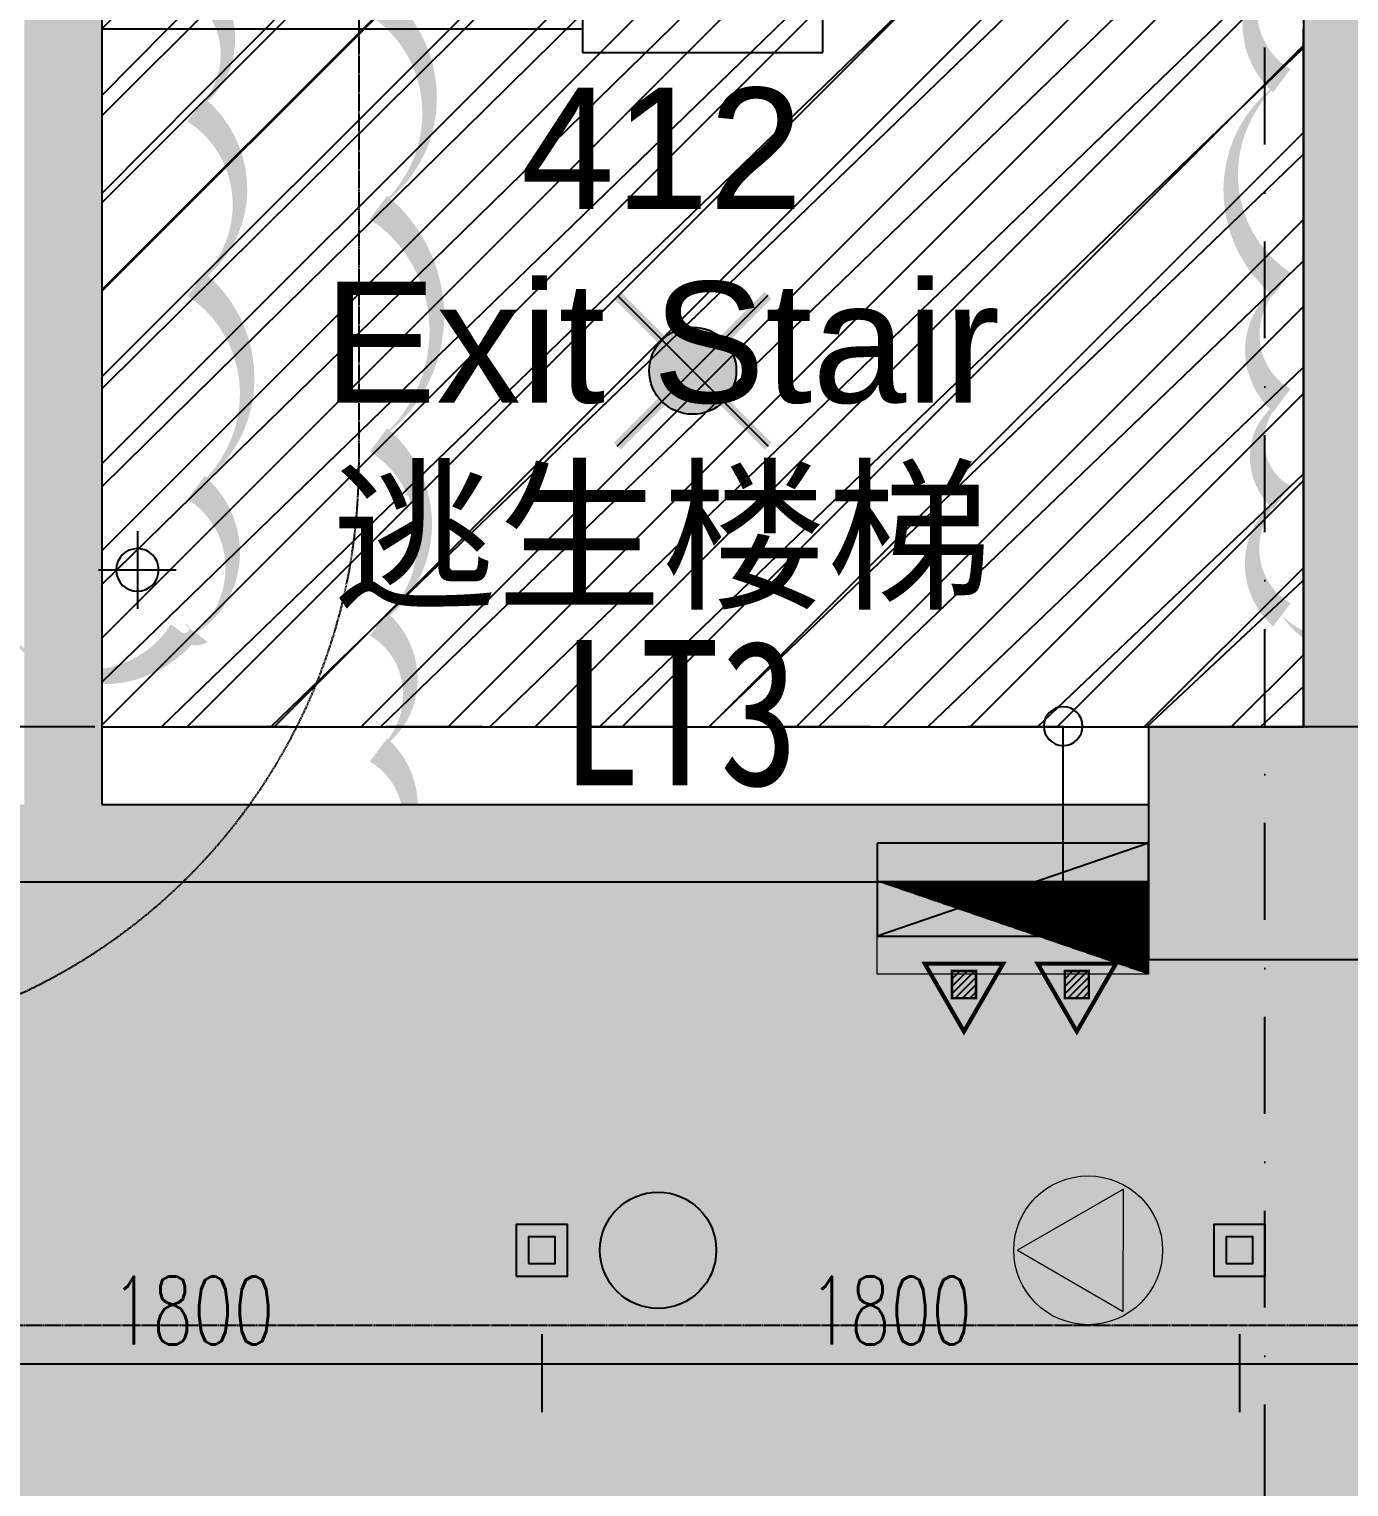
# Model space of a CAD drawing. Extents: x -354516 to 794396, y -401250 to -150594.
# Drawn here: x -24188 to -20783, y -338410 to -334650 of the extents above; entities that cross this region are included whole.
import ezdxf
from ezdxf.enums import TextEntityAlignment as Align

# ---------------------------------------------------------------- set-up
doc = ezdxf.new("R2010")
doc.units = 0
doc.header["$LTSCALE"] = 1000
doc.header["$MEASUREMENT"] = 0
for name, pattern in [('DASH', [0.35, 0.25, -0.1]), ('DASHDOT2', [0.5, 0.25, -0.125, 0, -0.125]), ('DOTE', [2.4200000000000004, 2, -0.2, 0.02, -0.2])]:
    doc.linetypes.add(name, pattern=pattern)
for name, color, linetype in [('0-吊顶', 6, 'Continuous'), ('0-吊顶材质', 251, 'Continuous'), ('0-房间名称', 2, 'Continuous'), ('0-火灾自动报警', 1, 'Continuous'), ('0-灯具', 20, 'Continuous'), ('0-灯具1', 40, 'Continuous'), ('0-设备风口（修改）', 71, 'Continuous'), ('A-轴线1', 1, 'DOTE'), ('COLUMN', 2, 'Continuous'), ('PIPE', 3, 'Continuous'), ('PUB_DIM', 3, 'Continuous'), ('PUB_HATCH', 8, 'Continuous'), ('S-PLT', 30, 'Continuous'), ('S-XP', 1, 'Continuous'), ('S-XP-LG', 32, 'Continuous'), ('S-消火栓', 20, 'Continuous'), ('SN', 3, 'Continuous'), ('WALL', 2, 'Continuous'), ('墙体', 7, 'Continuous'), ('楼梯', 145, 'Continuous'), ('设备', 241, 'Continuous')]:
    doc.layers.add(name, color=color, linetype=linetype)
doc.layers.add('0-地面材质_material hatch', color=251, linetype='Continuous', transparency=0.3)
doc.layers.add('DIM_MODI-天花修改', color=3, linetype='Continuous', plot=False)
doc.layers.add('S-XIAO', color=30, linetype='Continuous', lineweight=5)
doc.styles.add('510p-04$0$Arial_2', font='arial.ttf', dxfattribs={"height": 6.392964071856287})
doc.styles.add('DIM_FONT', font='SIMPLEX', dxfattribs={"width": 0.7, "bigfont": 'GBCBIG'})
doc.styles.add('DIMHT', font='simhei_0.ttf', dxfattribs={"width": 0.8})
doc.dimstyles.new('_TCH_ARCH&&50', dxfattribs={"dimscale": 0.5, "dimtxt": 350, "dimasz": 100, "dimexe": 250, "dimexo": 300, "dimgap": 100, "dimtad": 1, "dimdec": 0, "dimzin": 0, "dimdsep": 46, "dimtxsty": 'DIM_FONT', "dimblk": 'ARCHTICK', "dimcen": 0.09, "dimclrd": 3, "dimclre": 3, "dimclrt": 7, "dimazin": 2, "dimtfac": 1, "dimtdec": 0, "dimtix": 1, "dimtmove": 2, "dimatfit": 3, "dimfxl": 0, "dimtolj": 1, "dimtzin": 0, "dimarcsym": 0})
pattern_1 = [(45, (-498310856.1664237, -3090192758.000448), (-212.1320343559642, 212.1320343559643), []), (45, (-498310644.0343897, -3090192758.000448), (-212.1320343559642, 212.1320343559643), [375, -75, 0, -75])]

# ---------------------------------------------------------------- blocks, each defined once
blk = doc.blocks.new('PFV1')
at = {"color": 0, "linetype": 'ByBlock', "lineweight": -2}
for p, q in [((-8.876596426136985, 246.3417198565585), (-255.8765964261368, -179.4582801434426)), ((236.3234035738633, -180.4582801434426), (-8.876596426136985, 246.3417198565585)), ((-255.8765964261368, -179.4582801434426), (236.3234035738633, -180.4582801434426))]:
    blk.add_line(p, q, dxfattribs=at)
blk.add_circle((-9.476596436230466, -37.85828015566221), 300, dxfattribs=at)
blk = doc.blocks.new('510I-01-LBBRestroom-plan-01$0$wtqyy')
at = {"layer": '0-灯具'}
for points in [[(-106.5, -26.5), (26.5, -26.5), (26.5, 106.5), (-106.5, 106.5)], [(-74.5, 5.5), (-5.5, 5.5), (-5.5, 74.5), (-74.5, 74.5)]]:
    blk.add_lwpolyline(points, close=True, dxfattribs=at)
blk = doc.blocks.new('$TwtSys$00000125')
blk.add_circle((0, 0, 1e-08), 0.6666666666666666)
blk = doc.blocks.new('PIPE-110')
for p, q in [((87087.5, -205623.5), (87087.5, -205423.5)), ((86987.5, -205523.5), (87187.5, -205523.5))]:
    blk.add_line(p, q)
blk.add_circle((87087.5, -205523.5), 55)
blk = doc.blocks.new('PIPE2')
at = {"layer": 'PIPE', "xscale": -1, "rotation": 180}
blk.add_blockref('PIPE-110', (-68921.11649328368, -409236.9592920793), dxfattribs=at)
blk = doc.blocks.new('510p-04$0$material tag')
blk = doc.blocks.new('_FZH')
at = {"color": 255}
blk.add_lwpolyline([(-0.5, -0.5), (0.5, -0.5), (0.5, 0.5), (-0.5, 0.5)], close=True, dxfattribs=at)
at = {"layer": 'PUB_HATCH', "color": 250}
blk.add_solid([(-0.5, -0.5), (0.5, -0.5), (-0.5, 0.5), (0.5, 0.5)], dxfattribs=at)
blk = doc.blocks.new('GRID')
at = {"layer": '墙体', "color": 250, "linetype": 'DASHDOT2', "lineweight": -3}
for p, q in [((20936.38350671661, 36586.54070517188), (20936.38350671661, 72586.54070517188)), ((107436.3835067166, 48586.54070517188), (-19063.61649328339, 48586.54070517188))]:
    blk.add_line(p, q, dxfattribs=at)
blk = doc.blocks.new('XHS-4')
at = {"layer": 'S-XIAO', "linetype": 'Continuous'}
h = blk.add_hatch(dxfattribs=at)
h.set_pattern_fill('ANSI31', color=256, scale=10, angle=152.1446655778091, style=0)
h.set_pattern_definition([(44.99981499344203, (55471.25327334087, 434076.4532227333), (-0.8838806224391829, 0.8838863305179705), [])])
h.paths.add_polyline_path([(-345224.1005656038, 932668.2646050209), (-344524.1005656071, 932668.2623447309), (-344524.0997906518, 932908.2623447292)])
blk.add_lwpolyline([(-345224.1005656038, 932668.2646050209), (-344524.1005656071, 932668.2623447309), (-344524.0997906518, 932908.2623447292), (-345224.0997906493, 932908.2646050182)], close=True, dxfattribs=at)
at = {"layer": 'S-XP'}
blk.add_line((-344744.0994030047, 932788.2666086234), (-344744.0972995446, 932268.2672477514), dxfattribs=at)
at = {"layer": 'S-XP-LG'}
blk.add_circle((-344744.0972995446, 932268.2672477514), 50, dxfattribs=at)
blk = doc.blocks.new('_ArchTick')
at = {"color": 0, "linetype": 'ByBlock', "const_width": 0.4}
blk.add_lwpolyline([(-0.5, -0.5), (0.5, 0.5)], dxfattribs=at)
blk = doc.blocks.new('*D246')
at = {"layer": 'Defpoints', "color": 0}
for p in [(-24665.00971532988, -337866.5000018186), (-22865.00971532988, -337866.5000018186), (-22865.00971532988, -338092.7925236057)]:
    blk.add_point(p, dxfattribs=at)
at = {"layer": 'PUB_DIM', "color": 3, "lineweight": -2}
for p, q in [((-24665.00971532988, -338016.5000018186), (-24665.00971532988, -338217.7925236057)), ((-22865.00971532988, -338016.5000018186), (-22865.00971532988, -338217.7925236057)), ((-24665.00971532988, -338092.7925236057), (-22865.00971532988, -338092.7925236057))]:
    blk.add_line(p, q, dxfattribs=at)
at = {"layer": 'PUB_DIM', "color": 3, "lineweight": -2, "xscale": 50, "yscale": 50, "zscale": 50, "rotation": 180}
blk.add_blockref('_ArchTick', (-24665.00971532988, -338092.7925236057), dxfattribs=at)
at = {"layer": 'PUB_DIM', "color": 3, "lineweight": -2, "xscale": 50, "yscale": 50, "zscale": 50}
blk.add_blockref('_ArchTick', (-22865.00971532988, -338092.7925236057), dxfattribs=at)
at = {"layer": 'PUB_DIM', "color": 7, "insert": (-23765.00971532988, -337955.2925236057), "char_height": 175, "attachment_point": 5, "style": 'DIM_FONT'}
blk.add_mtext('\\A1;1800', dxfattribs=at)
blk = doc.blocks.new('*D247')
at = {"layer": 'Defpoints', "color": 0}
for p in [(-22865.00971532988, -337866.5000018186), (-21065.00971532988, -337866.5000018186), (-21065.00971532988, -338092.7925236057)]:
    blk.add_point(p, dxfattribs=at)
at = {"layer": 'PUB_DIM', "color": 3, "lineweight": -2}
for p, q in [((-22865.00971532988, -338016.5000018186), (-22865.00971532988, -338217.7925236057)), ((-21065.00971532988, -338016.5000018186), (-21065.00971532988, -338217.7925236057)), ((-22865.00971532988, -338092.7925236057), (-21065.00971532988, -338092.7925236057))]:
    blk.add_line(p, q, dxfattribs=at)
at = {"layer": 'PUB_DIM', "color": 3, "lineweight": -2, "xscale": 50, "yscale": 50, "zscale": 50, "rotation": 180}
blk.add_blockref('_ArchTick', (-22865.00971532988, -338092.7925236057), dxfattribs=at)
at = {"layer": 'PUB_DIM', "color": 3, "lineweight": -2, "xscale": 50, "yscale": 50, "zscale": 50}
blk.add_blockref('_ArchTick', (-21065.00971532988, -338092.7925236057), dxfattribs=at)
at = {"layer": 'PUB_DIM', "color": 7, "insert": (-21965.00971532988, -337955.2925236057), "char_height": 175, "attachment_point": 5, "style": 'DIM_FONT'}
blk.add_mtext('\\A1;1800', dxfattribs=at)
blk = doc.blocks.new('*D248')
at = {"layer": 'Defpoints', "color": 0}
for p in [(-21065.00971532988, -337866.5000018186), (-19265.00971532988, -337866.5000018186), (-19265.00971532988, -338092.7925236057)]:
    blk.add_point(p, dxfattribs=at)
at = {"layer": 'PUB_DIM', "color": 3, "lineweight": -2}
for p, q in [((-21065.00971532988, -338016.5000018186), (-21065.00971532988, -338217.7925236057)), ((-19265.00971532988, -338016.5000018186), (-19265.00971532988, -338217.7925236057)), ((-21065.00971532988, -338092.7925236057), (-19265.00971532988, -338092.7925236057))]:
    blk.add_line(p, q, dxfattribs=at)
at = {"layer": 'PUB_DIM', "color": 3, "lineweight": -2, "xscale": 50, "yscale": 50, "zscale": 50, "rotation": 180}
blk.add_blockref('_ArchTick', (-21065.00971532988, -338092.7925236057), dxfattribs=at)
at = {"layer": 'PUB_DIM', "color": 3, "lineweight": -2, "xscale": 50, "yscale": 50, "zscale": 50}
blk.add_blockref('_ArchTick', (-19265.00971532988, -338092.7925236057), dxfattribs=at)
at = {"layer": 'PUB_DIM', "color": 7, "insert": (-20165.00971532988, -337955.2925236057), "char_height": 175, "attachment_point": 5, "style": 'DIM_FONT'}
blk.add_mtext('\\A1;1800', dxfattribs=at)
blk = doc.blocks.new('xhs1')
at = {"layer": 'S-消火栓'}
h = blk.add_hatch(dxfattribs=at)
h.set_pattern_fill('ANSI31', color=3, scale=107.77536, angle=90, style=0)
h.set_pattern_definition([(225, (15349.22414695204, 4699.880979277354), (-9.526085987602677, 9.52608598760267), [])])
h.paths.add_polyline_path([(-182.0844529529859, -329.4807906502392), (-182.0844529529859, -399.5452177326424), (-119.9356974067923, -399.5452177326424), (-119.9356974067923, -329.4807906502392)])
h = blk.add_hatch(dxfattribs=at)
h.set_pattern_fill('ANSI31', color=3, scale=107.77536, angle=90, style=0)
h.set_pattern_definition([(225, (15640.3706242311, 4699.880979277354), (-9.526085987602677, 9.52608598760267), [])])
h.paths.add_polyline_path([(109.0620243260928, -329.4807906502392), (109.0620243260928, -399.5452177326424), (171.2107798719953, -399.5452177326424), (171.2107798719953, -329.4807906502392)])
at = {"layer": 'S-消火栓', "color": 3}
for p, q in [((325, 0), (-375, -240)), ((325, 0), (-375, 0)), ((-375, 0), (-375, -240)), ((325, -240), (325, 0)), ((-375, -240), (325, -240))]:
    blk.add_line(p, q, dxfattribs=at)
for points, const_width in [([(-252.1750171521417, -310.5675039194757), (-151.0737549040205, -485.6800268428051), (-49.97249265562277, -310.5675039194757), (-252.1750171521417, -310.5675039194757), (-151.0737549040205, -485.6800268428051)], 10.777536), ([(-182.0844529529859, -329.4807906502392), (-182.0844529529859, -399.5452177326424), (-119.9356974067923, -399.5452177326424), (-119.9356974067923, -329.4807906502392), (-182.0844529529859, -329.4807906502392)], 6.466521600000001), ([(38.97146012692247, -310.5675039194757), (140.0727223750437, -485.6800268428051), (241.1739846234414, -310.5675039194757), (38.97146012692247, -310.5675039194757), (140.0727223750437, -485.6800268428051)], 10.777536), ([(109.0620243260928, -329.4807906502392), (109.0620243260928, -399.5452177326424), (171.2107798719953, -399.5452177326424), (171.2107798719953, -329.4807906502392), (109.0620243260928, -329.4807906502392)], 6.466521600000001)]:
    blk.add_lwpolyline(points, dxfattribs=dict(at, const_width=const_width))
blk.add_solid([(-375, 0), (-375, -240), (325, 0)], dxfattribs=at)
blk = doc.blocks.new('ZXD')
at = {"layer": '设备'}
h = blk.add_hatch(color=256, dxfattribs=at)
h.paths.add_polyline_path([(-79.44943972106557, 79.44943972115288), (-0.1000731623498723, 0.1000731624517357), (79.34930353343952, 79.54944985821203, 0.413844687062504)])
h.paths.add_polyline_path([(-0.1000731622916646, 0.1000731624262698), (-79.44943972100737, 79.4494397211638, 0.1989123673799175), (-112.3584751765593, 0, 0.1985850328333695), (-79.54944985825568, -79.34930353346135)])
h.paths.add_polyline_path([(-79.54944985825568, -79.34930353345408, 0.4145825339240976), (79.44943972112378, -79.44943972104375), (-0.1000731623498723, 0.1000731624517357)])
h.paths.add_polyline_path([(-0.1000731622916646, 0.1000731624226319), (79.44943972112378, -79.44943972102556, 0.1989123673794284), (112.3584751764429, 0, 0.1992397429347472), (79.34930353343952, 79.54944985819748)])
for p, q in [((-194.5544379886123, 194.5544379887506), (194.3542916639708, -194.3542916638908)), ((-194.5544379886705, -194.3542916638908), (194.3542916639708, 194.5544379886924))]:
    blk.add_line(p, q, dxfattribs=at)
at = {"layer": '设备', "const_width": 25}
for points in [[(194.3542916639708, 194.5544379886924), (-194.5544379886705, -194.3542916638908)], [(-194.5544379886123, 194.5544379887506), (194.3542916639708, -194.3542916638908)]]:
    blk.add_lwpolyline(points, dxfattribs=at)
at = {"layer": '设备'}
blk.add_circle((0, 0), 112.3584751765085, dxfattribs=at)

msp = doc.modelspace()

# ---------------------------------------------------------------- hatches: boundary and pattern name
at = {"layer": '0-吊顶材质'}
h = msp.add_hatch(dxfattribs=at)
h.set_pattern_fill('AR-SAND', color=256, scale=112.5)
h.set_pattern_definition([(37.50000000000001, (-498310856.1664238, -3090192758.000448), (-7.086752787330918, 216.7676740139804), [0, -171, 0, -191.25, 0, -182.8125]), (7.499999999999999, (-498310856.1664238, -3090192758.000448), (199.0998793426193, 317.4914323383458), [0, -92.25, 0, -154.125, 0, -59.0625]), (327.5, (-498310994.5414238, -3090192758.000448), (350.3409594470432, 0.636643522908556), [0, -56.25, 0, -202.5, 0, -264.375]), (317.5, (-498310994.5414238, -3090192758.000448), (338.189243014383, 98.73850105510306), [0, -28.125, 0, -132.75, 0, -151.875])])
h.paths.add_polyline_path([(-27365.00971513856, -338749.9999981248), (-27365.00971549618, -336849.9999962174), (-21299.99999993909, -336849.9999947869), (-21299.99999993909, -337050.0000014626), (-20699.99999993909, -337050.0000014626), (-20699.99999993909, -334649.9999981248), (-17924.27878248561, -334649.9999981248), (-18404.27246141303, -332249.9292860352), (-20699.99999993909, -332249.9918256127), (-20699.99999993909, -330450.0000014626), (-20499.99999993909, -330450.0000014626), (-20499.99999993909, -330249.9999962174), (-18600.37271910775, -330250.0002861344), (-16900.37277674544, -338749.9999981248)])
h = msp.add_hatch(dxfattribs=at)
h.set_pattern_fill('ANSI31', color=256, scale=100)
h.set_pattern_definition([(45, (0, -378450), (-112.2532015133644, 112.2532015133644), [])])
h.paths.add_polyline_path([(-24000.00467675924, -330450.0000014626), (-20899.99999987942, -330450.0000014626), (-20899.99999740809, -336449.9293022461), (-24000.00467428791, -336449.9293022461)])
at = {"layer": '0-地面材质_material hatch'}
h = msp.add_hatch(dxfattribs=at)
h.set_pattern_fill('ANSI35', color=256, scale=1200)
h.set_pattern_definition(pattern_1)
edge = h.paths.add_edge_path()
edge.add_line((-23530.90999660454, -372649.3737750374), (-19901.51054892502, -372650.6128435456))
edge.add_line((-19901.51054892502, -372650.6128435456), (-19901.51054892502, -369049.5400500618))
edge.add_line((-19901.51054892502, -369049.5400500618), (-23028.54104319773, -369049.5400500618))
edge.add_line((-23028.54104319773, -369049.5400500618), (-23628.54067108593, -366049.5419106804))
edge.add_line((-23628.54067108593, -366049.5419106804), (-19898.51838461123, -366049.5419106804))
edge.add_line((-19898.51838461123, -366049.5419106804), (-19898.51895627937, -365850.7338047348))
edge.add_line((-19898.51895627937, -365850.7338047348), (-19800.01475254259, -365850.7332382523))
edge.add_line((-19800.01475254259, -365850.7332382523), (-19800.02050349674, -364850.7332382523))
edge.add_line((-19800.02050349674, -364850.7332382523), (-19900.02050349674, -364850.7338133179))
edge.add_line((-19900.02050349674, -364850.7338133179), (-19900.0245362278, -364149.50090793))
edge.add_line((-19900.0245362278, -364149.50090793), (-23946.34214905996, -364158.4515388362))
edge.add_line((-23946.34214905996, -364158.4515388362), (-28932.10526835918, -338750.0049679279))
edge.add_line((-28932.10526835918, -338750.0049679279), (-27565.00989464483, -338749.5115061127))
edge.add_line((-27565.00989464483, -338749.5115061127), (-27565.00971511564, -338550.7228551232))
edge.add_line((-27565.00971511564, -338550.7228551232), (-27365.00971511126, -338550.7228551215))
edge.add_line((-27365.00971511126, -338550.7228551215), (-27365.00971505166, -337550.7228551215))
edge.add_line((-27365.00971505166, -337550.7228551215), (-27565.00971505604, -337550.7228551232))
edge.add_line((-27565.00971505604, -337550.7228551232), (-27565.00971505604, -336849.9999962174))
edge.add_line((-27565.00971505604, -336849.9999962174), (-28949.23572812042, -336849.9999962174))
edge.add_arc((-28949.2357280568, -336749.9999964558), 99.99999976158142, 90.0000000364521, 269.99999996354785, ccw=False)
edge.add_line((-28949.23572812042, -336649.9999966942), (-28400.00971516145, -336649.9999964139))
edge.add_line((-28400.00971516145, -336649.9999964139), (-28400.00971516145, -333849.9924456975))
edge.add_line((-28400.00971516145, -333849.9924456975), (-30068.54614970646, -333849.5145187699))
edge.add_line((-30068.54614970646, -333849.5145187699), (-30828.54441688023, -330049.523182901))
edge.add_line((-30828.54441688023, -330049.523182901), (-32050.88012877665, -330049.523182901))
edge.add_line((-32050.88012877665, -330049.523182901), (-31913.91144523583, -330734.3666010224))
edge.add_line((-31913.91144523583, -330734.3666010224), (-32011.97848043404, -330753.9800076805))
edge.add_line((-32011.97848043404, -330753.9800076805), (-31658.96944264136, -332519.0252237641))
edge.add_line((-31658.96944264136, -332519.0252237641), (-31560.91137102804, -332499.4136104904))
edge.add_line((-31560.91137102804, -332499.4136104904), (-31313.92041996679, -333734.3683948838))
edge.add_line((-31313.92041996679, -333734.3683948838), (-31411.97848108969, -333753.9800072037))
edge.add_line((-31411.97848108969, -333753.9800072037), (-31058.96944305859, -335519.0252247177))
edge.add_line((-31058.96944305859, -335519.0252247177), (-30960.91138282976, -335499.4136128746))
edge.add_line((-30960.91138282976, -335499.4136128746), (-30713.92042616568, -336734.3683967911))
edge.add_line((-30713.92042616568, -336734.3683967911), (-30811.96913448534, -336753.9800086342))
edge.add_line((-30811.96913448534, -336753.9800086342), (-30458.96008912287, -338519.0252237641))
edge.add_line((-30458.96008912287, -338519.0252237641), (-30360.90202305279, -338499.4136114441))
edge.add_line((-30360.90202305279, -338499.4136114441), (-30113.9110663887, -339734.3683953606))
edge.add_line((-30113.9110663887, -339734.3683953606), (-30211.9691275712, -339753.9800072037))
edge.add_line((-30211.9691275712, -339753.9800072037), (-29858.96008942089, -341519.0252251946))
edge.add_line((-29858.96008942089, -341519.0252251946), (-29760.90202376805, -341499.413611921))
edge.add_line((-29760.90202376805, -341499.413611921), (-29513.91107264719, -342734.3683967911))
edge.add_line((-29513.91107264719, -342734.3683967911), (-29611.96912488899, -342753.9800067269))
edge.add_line((-29611.96912488899, -342753.9800067269), (-28658.9600959178, -347519.0252251946))
edge.add_line((-28658.9600959178, -347519.0252251946), (-28560.90202990732, -347499.4136133515))
edge.add_line((-28560.90202990732, -347499.4136133515), (-28313.91107878647, -348734.3683982216))
edge.add_line((-28313.91107878647, -348734.3683982216), (-28411.96912691555, -348753.9800076805))
edge.add_line((-28411.96912691555, -348753.9800076805), (-28058.96008912287, -350519.0252237641))
edge.add_line((-28058.96008912287, -350519.0252237641), (-27960.90202305279, -350499.4136114441))
edge.add_line((-27960.90202305279, -350499.4136114441), (-27713.9110663887, -351734.3683953606))
edge.add_line((-27713.9110663887, -351734.3683953606), (-27811.9691275712, -351753.9800072037))
edge.add_line((-27811.9691275712, -351753.9800072037), (-27458.9600895401, -353519.0252247177))
edge.add_line((-27458.9600895401, -353519.0252247177), (-27360.90202382765, -353499.413611921))
edge.add_line((-27360.90202382765, -353499.413611921), (-27113.9110727664, -354734.3683963143))
edge.add_line((-27113.9110727664, -354734.3683963143), (-27211.96912488899, -354753.9800067269))
edge.add_line((-27211.96912488899, -354753.9800067269), (-26258.96009579859, -359519.0252256714))
edge.add_line((-26258.96009579859, -359519.0252256714), (-26160.90203545056, -359499.4136143051))
edge.add_line((-26160.90203545056, -359499.4136143051), (-25913.91107878647, -360734.3683982216))
edge.add_line((-25913.91107878647, -360734.3683982216), (-26011.96909532509, -360753.9800010048))
edge.add_line((-26011.96909532509, -360753.9800010048), (-25058.96006605587, -365519.025220903))
edge.add_line((-25058.96006605587, -365519.025220903), (-24960.90200046263, -365499.4136076294))
edge.add_line((-24960.90200046263, -365499.4136076294), (-24713.91104934178, -366734.3683924996))
edge.add_line((-24713.91104934178, -366734.3683924996), (-24811.96913436613, -366753.9800091111))
edge.add_line((-24811.96913436613, -366753.9800091111), (-24458.96008912287, -368519.0252237641))
edge.add_line((-24458.96008912287, -368519.0252237641), (-24360.90201750956, -368499.4136104904))
edge.add_line((-24360.90201750956, -368499.4136104904), (-24113.9110663887, -369734.3683953606))
edge.add_line((-24113.9110663887, -369734.3683953606), (-24211.96913508139, -369753.9800086342))
edge.add_line((-24211.96913508139, -369753.9800086342), (-23858.96008942089, -371519.0252251946))
edge.add_line((-23858.96008942089, -371519.0252251946), (-23760.90202376805, -371499.413611921))
edge.add_line((-23760.90202376805, -371499.413611921), (-23530.90999660454, -372649.3737750374))
h = msp.add_hatch(dxfattribs=at)
h.set_pattern_fill('ANSI31', color=256, scale=1500)
h.set_pattern_definition([(45, (-498310856.1664237, -3090192758.000448), (-132.5825214724777, 132.5825214724777), [])])
h.paths.add_polyline_path([(-21300.00000189394, -336449.9293042232), (-24000.00000189394, -336449.9293042232), (-24000.00201175175, -330249.9999981247), (-21499.99999991617, -330249.9999981247), (-21499.99999991617, -330449.9999981247), (-20899.99733505211, -330449.9999981247), (-20899.99999991617, -336449.9999981247), (-21299.99999991617, -336449.9999981247)])
h = msp.add_hatch(dxfattribs=at)
h.set_pattern_fill('ANSI35', color=256, scale=1200)
h.set_pattern_definition(pattern_1)
h.paths.add_polyline_path([(-20701.51522538624, -336849.5220675789), (-27366.50551137886, -336849.5220690094), (-27366.50551131926, -338749.5116854035), (-17105.8396527525, -338749.5209513031), (-17925.80906311236, -334649.4513588272), (-20701.51522538624, -334649.4513588272)])
h.paths.add_polyline_path([(19698.48945232668, -366049.4911480271), (19698.48945232668, -364149.5220480286), (12022.83179124632, -364149.5220570885), (11202.84258767404, -368249.5220680558), (13198.48945179024, -368249.5220699631), (13198.48945184984, -366049.5220694863)])
h.paths.add_polyline_path([(-19700.01475248299, -364149.5024237953), (-19700.01475242338, -364850.7332377755), (-19800.01475242338, -364850.7332377755), (-19800.01475254259, -365850.7332377755), (-19701.51054880581, -365850.7332387291), (-19700.01820806227, -366049.5396552407), (-13201.51054874621, -366049.5220694863), (-13201.51054856739, -368249.5220666252), (-11205.86368468962, -368249.5220680558), (-12025.85304686985, -364149.5212631546)])
h.paths.add_polyline_path([(27200.0097153429, -338749.5219202362), (27200.0097153429, -338550.7228551232), (27300.0097152833, -338550.7228551232), (27300.0097152833, -337550.7228551232), (27200.0097152833, -337550.7228546463), (27200.0097152833, -336849.9999981247), (21300.00000014343, -336849.9999981247), (21300.00000008383, -337050.0000019394), (20700.00000008383, -337050.0000014626), (20699.74871482887, -336649.5112829529), (20698.49412801304, -336649.5112829529), (20698.49412825146, -334649.4513607346), (17922.8324737791, -334649.4513607346), (17102.76511439123, -338749.5209513031)])
at = {"layer": 'WALL'}
h = msp.add_hatch(color=250, dxfattribs=at)
h.dxf.hatch_style = 1
h.paths.add_polyline_path([(-21499.999999939, -330249.9999980918), (-24199.99999993932, -330249.9999980919), (-24199.99999993932, -336649.9999953844), (-24250.00000000974, -336649.9999953946), (-24249.99999995968, -336849.9999953943), (-23999.99999989892, -336849.9999953438), (-21299.99999993909, -336849.999994784), (-21299.99999993909, -336649.999994784), (-23999.99999993927, -336649.9999953439), (-23999.99999993927, -330449.999998092), (-21499.99999993899, -330449.9999980921)])
h = msp.add_hatch(color=250, dxfattribs=at)
h.dxf.hatch_style = 1
h.paths.add_polyline_path([(-20699.99999993952, -332449.9918256456), (-19999.99727659842, -332449.9727563569), (-20000.00272494541, -332249.9727564308), (-20699.99999993907, -332249.9918255711), (-20699.99999993915, -331749.9999980914), (-20899.99999993927, -331749.9999980914), (-20899.99999993935, -332249.999998092), (-20899.99999993935, -334649.9999980918), (-20899.99999993935, -336450.0000014626), (-20699.99999993935, -336450.0000014626), (-20699.99999993918, -334649.9999980919), (-17924.27878248731, -334649.999998092), (-18404.27246141483, -332249.9292859699), (-19200.00272524224, -332249.9509630428), (-19199.99727689525, -332449.950962969), (-18568.2337194862, -332449.9337526336), (-18168.23752337105, -334449.9999980918), (-20699.99999993952, -334449.9999980917)])

# ---------------------------------------------------------------- linework, layer by layer
at = {"layer": '0-吊顶', "linetype": 'DASH', "ltscale": 0.01}
for points in [[(-27176.72838091719, -329567.9421696984), (-24837.35464793313, -329567.9421696984, -0.414213562373095), (-23337.35464793313, -331067.9421696984), (-23337.35464793313, -335775.2534647309, -0.414213562373095), (-24837.35464793313, -337275.2534647309), (-27176.72838091719, -337275.2534647309, -0.414213562373095), (-28676.72838091719, -335775.2534647309), (-28676.72838091719, -331067.9421696984, -0.414213562373095)], [(-29111.48374283183, -337993.3319573724), (-12343.01080125439, -337993.3319573724, -0.414213562373095), (-10843.01080125439, -339493.3319573724), (-10843.01080125439, -363100.5562305772, -0.414213562373095), (-12343.01080125439, -364600.5562305772), (-29111.48374283183, -364600.5562305772, -0.414213562373095), (-30611.48374283183, -363100.5562305772), (-30611.48374283183, -339493.3319573724, -0.414213562373095)]]:
    msp.add_lwpolyline(points, format="xyb", close=True, dxfattribs=at)
at = {"layer": '0-设备风口（修改）'}
for points in [[(-24242.00000000001, -336208, 0, 75, 0.5), (-23792.00000000001, -336208, 0, 75, 0.5), (-23757.00000000001, -336208, 0, 75, 0.5), (-23757.00000000001, -335833, 0, 75, 0.5), (-23757.00000000001, -335308, 0, 75, 0.5), (-23757.00000000001, -334858, 0, 75, 0.5), (-23757.00000000001, -334533, 0, 75, 0.5), (-23757.00000000001, -333933, 0, 75, 0.5), (-23757.00000000001, -333258, 0, 75, 0.5), (-23757.00000000001, -332858, 0, 75, 0.5), (-23757.00000000001, -332333, 0, 75, 0.5), (-23757.00000000001, -331658, 0, 75, 0.5), (-23757.00000000001, -331283, 0, 75, 0.5), (-23757.00000000001, -330983, 0, 75, 0.5), (-23757.00000000001, -330508, 0, 75, 0.5), (-23757.00000000001, -330183, 0, 75, 0.5), (-23757.00000000001, -329783, 0, 75, 0.5), (-23757.00000000001, -329647.5, 0, 75, 0.5), (-24232.00000000001, -329647.5, 0, 75, 0.5)], [(-15744, -338111, 0, 75, 0.5), (-16044, -338111, 0, 75, 0.5), (-16369, -338111, 0, 75, 0.5), (-16669, -338111, 0, 75, 0.5), (-17144, -338111, 0, 75, 0.5), (-17819, -338111, 0, 75, 0.5), (-18419, -338111, 0, 75, 0.5), (-19019, -338111, 0, 75, 0.5), (-19269, -338111, 0, 75, 0.5), (-19869, -338111, 0, 75, 0.5), (-20394, -338111, 0, 75, 0.5), (-20919, -338111, 0, 75, 0.5), (-21519, -338111, 0, 75, 0.5), (-21994, -338111, 0, 75, 0.5), (-22594, -338111, 0, 75, 0.5), (-23069, -338111, 0, 75, 0.5), (-23594, -338111, 0, 75, 0.5), (-23919, -338111, 0, 75, 0.5), (-24169, -338111, 0, 75, 0.5), (-24694, -338111, 0, 75, 0.5)]]:
    msp.add_lwpolyline(points, format="xyseb", dxfattribs=at)
msp.add_lwpolyline([(-20956, -334458, 0, 75, 0.5), (-20956, -334783, 0, 75, 0.5), (-20956, -335308, 0, 75, 0.5), (-20956, -335608, 0, 75, 0.5), (-20956, -335858, 0, 75, 0.5), (-20956, -336161, 0, 75, 0.5), (-20656, -336161, 0, 75, 0.5), (-20056, -336161, 0, 75, 0.5), (-19905, -336161, 0, 75, 0.5), (-19905, -335761, 0, 75, 0.5), (-19905, -335461, 0, 75, 0.5), (-19905, -335086, 0, 75, 0.5), (-19905, -334711, 0, 75, 0.5), (-19905, -334458, 0, 75, 0.5), (-20430, -334458, 0, 75, 0.5), (-20755, -334458, 0, 75, 0.5)], format="xyseb", close=True, dxfattribs=at)
at = {"layer": 'DIM_MODI-天花修改'}
msp.add_lwpolyline([(-24423.91270322818, -338084.4098284915, 0, 75, 0.5), (-24123.91270322818, -338084.4098284915, 0, 75, 0.5), (-23648.91270322818, -338084.4098284915, 0, 75, 0.5), (-23323.91270322818, -338084.4098284915, 0, 75, 0.5), (-23286.30900699086, -338084.4098284915, 0, 75, 0.5), (-23286.30900699086, -337609.4098284915, 0, 75, 0.5), (-23286.30900699086, -337134.4098284915, 0, 75, 0.5), (-23286.30900699086, -336834.4098284915, 0, 75, 0.5), (-23286.30900699086, -336509.4098284915, 0, 75, 0.5), (-23286.30900699086, -336184.4098284915, 0, 75, 0.5), (-23286.30900699086, -335709.4098284915, 0, 75, 0.5), (-23286.30900699086, -335109.4098284915, 0, 75, 0.5), (-23286.30900699086, -334584.4098284915, 0, 75, 0.5), (-23286.30900699086, -334284.4098284915, 0, 75, 0.5), (-23286.30900699086, -333884.4098284915, 0, 75, 0.5), (-23286.30900699086, -333359.4098284915, 0, 75, 0.5), (-23286.30900699086, -332834.4098284915, 0, 75, 0.5), (-23286.30900699086, -332159.4098284915, 0, 75, 0.5), (-23286.30900699086, -331684.4098284915, 0, 75, 0.5), (-23286.30900699086, -331359.4098284915, 0, 75, 0.5), (-23286.30900699086, -330684.4098284915, 0, 75, 0.5), (-23286.30900699086, -330084.4098284915, 0, 75, 0.5), (-23286.30900699086, -329634.4098284915, 0, 75, 0.5), (-23286.30900699086, -329259.4098284915, 0, 75, 0.5)], format="xyseb", dxfattribs=at)
at = {"layer": 'WALL', "color": 0}
for p, q in [((-23999.99999993927, -330449.9999980919), (-23999.99999993927, -336649.9999953439)), ((-20899.99999993935, -332249.999998092), (-20899.99999993935, -334649.9999980918)), ((-20899.99999993935, -334649.9999980918), (-20899.99999993935, -336449.999998092)), ((-23999.99999993927, -336649.9999953439), (-21299.9999999396, -336649.999994784)), ((-24249.99999995968, -336849.9999953943), (-23999.99999989892, -336849.9999953438)), ((-23999.99999989788, -336849.9999953438), (-21299.9999999396, -336849.999994784))]:
    msp.add_line(p, q, dxfattribs=at)
at = {"layer": '楼梯', "color": 4}
for p, q in [((-22140.0046643025, -334709.9292991806), (-22140.00468921354, -332189.9292991822)), ((-22760.00467807193, -333317.0276734089), (-22760.00466430247, -334709.9293053096)), ((-22760.00466430247, -334709.9293053096), (-22140.0046643025, -334709.9292991806))]:
    msp.add_line(p, q, dxfattribs=at)
at = {"layer": '楼梯'}
for p, q in [((-24000.00934378961, -333917.4753859604), (-24000.00466489581, -334649.9293175684)), ((-22760.00466489575, -334649.9293053104), (-24000.00466489581, -334649.9293175684)), ((-22760.00466489575, -334649.9293053107), (-24000.00466489581, -334649.9293175684)), ((-24000.00466489581, -334649.9293175684), (-24000.00464710221, -336449.9293175684)), ((-20900.00464710221, -336449.9292869239), (-20900.00466489581, -334649.9292869239)), ((-24000.00464710221, -336449.9293175684), (-20900.00464710221, -336449.9292869239))]:
    msp.add_line(p, q, dxfattribs=at)
at = {"layer": '楼梯', "color": 4}
msp.add_lwpolyline([(-21550.0046901034, -332099.9292933493, 0, 0, 0), (-21550.004655999, -335549.9292933494, 0, 0, 0), (-23350.004655999, -335549.9293111429, 0, 0, 0), (-23350.00467082701, -334049.929311143, 80.00000000000001, 0, 0), (-23350.00467379261, -333749.929311143, 0, 0, 0)], format="xyseb", dxfattribs=at)

# ---------------------------------------------------------------- block references
at = {"layer": '0-房间名称'}
ref = msp.add_blockref('510p-04$0$material tag', (-202935.1638838637, -410789.7168533599), dxfattribs=dict(at, xscale=3.125, yscale=3.125, zscale=3.125))
ref.add_attrib('ROOM_TAG', '412', dxfattribs={"layer": '0', "height": 312.5, "style": '510p-04$0$Arial_2'}).set_placement((-22555.52211367962, -334957.5193664825), align=Align.MIDDLE_CENTER)
ref.add_attrib('NAME_ENG', 'Exit Stair', dxfattribs={"layer": '0', "height": 312.5, "style": '510p-04$0$Arial_2'}).set_placement((-22555.52211367962, -335457.5193664825), align=Align.MIDDLE_CENTER)
ref.add_attrib('NAME_CN', '逃生楼梯', dxfattribs={"layer": '0', "height": 312.5, "style": '510p-04$0$Arial_2'}).set_placement((-22555.52211367962, -335957.5193664825), align=Align.MIDDLE_CENTER)
at = {"layer": '0-火灾自动报警', "color": 1, "lineweight": 13, "xscale": 0.6400000000000001, "yscale": 0.6400000000000001, "zscale": 0.6400000000000001, "rotation": 90}
msp.add_blockref('PFV1', (-21479.84538320589, -337793.9349797434, 1.5e-06), dxfattribs=at)
at = {"layer": '0-灯具'}
for p in [(-22825.00971532988, -337840.0000018186), (-21025.00971532988, -337840.0000018186)]:
    msp.add_blockref('510I-01-LBBRestroom-plan-01$0$wtqyy', p, dxfattribs=at)
at = {"layer": '0-灯具1', "color": 1, "lineweight": 13}
msp.add_blockref('ZXD', (-22475.77474089372, -335531.0755264333), dxfattribs=at)
at = {"layer": 'A-轴线1'}
msp.add_blockref('GRID', (-41936.38350665566, -385036.5407097827), dxfattribs=at)
at = {"layer": 'COLUMN', "xscale": 600, "yscale": 600, "zscale": 600}
msp.add_blockref('_FZH', (-20999.99999993909, -336750.0000014626), dxfattribs=at)
at = {"layer": 'PIPE'}
msp.add_blockref('PIPE2', (-42074.92995289603, -132331.5077675633), dxfattribs=at)
at = {"layer": 'S-PLT', "xscale": 225, "yscale": 225, "zscale": 225}
msp.add_blockref('$TwtSys$00000125', (-22565.00971507897, -337800.0000014626), dxfattribs=at)
at = {"layer": 'S-消火栓'}
msp.add_blockref('xhs1', (-21624.9016219469, -336750.0001118146), dxfattribs=at)
at = {"layer": 'SN', "xscale": -1, "rotation": 179.9998150272556}
msp.add_blockref('XHS-4', (323227.1115744208, 595819.1461213455), dxfattribs=at)

# ---------------------------------------------------------------- texts
at = {"layer": '0-房间名称', "style": 'DIMHT', "width": 0.8}
msp.add_text('LT3', height=375.5274261603375, dxfattribs=at).set_placement((-22815.22723469766, -336600.9355989222))

# ---------------------------------------------------------------- dimensions: what is measured, and where the dimension line sits
at = {"layer": 'PUB_DIM', "color": 250}
for base, p1, p2, picture, middle in [((-22865.00971532988, -338092.7925236057), (-24665.00971532988, -337866.5000018186), (-22865.00971532988, -337866.5000018186), '*D246', (-23765.00971532988, -337955.2925236057)), ((-21065.00971532988, -338092.7925236057), (-22865.00971532988, -337866.5000018186), (-21065.00971532988, -337866.5000018186), '*D247', (-21965.00971532988, -337955.2925236057)), ((-19265.00971532988, -338092.7925236057), (-21065.00971532988, -337866.5000018186), (-19265.00971532988, -337866.5000018186), '*D248', (-20165.00971532988, -337955.2925236057))]:
    dim = msp.add_linear_dim(base=base, p1=p1, p2=p2, dimstyle='_TCH_ARCH&&50', dxfattribs=at)
    dim.commit()
    dim.dimension.update_dxf_attribs({"geometry": picture, "text_midpoint": middle})

doc.saveas('drawing.dxf')
